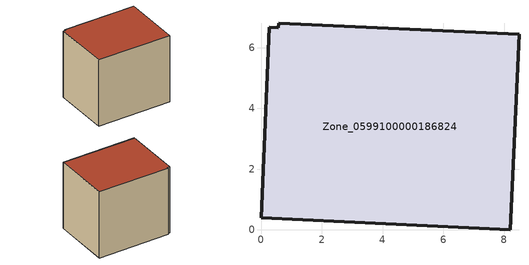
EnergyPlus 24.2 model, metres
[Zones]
Zone_0599100000186824
 floor ground (C_G): 0.58,6.81 8.49,6.44 8.21,0 0,0.4 0.27,6.67 0.56,6.66 z0.96
 wall outside (C_F): 8.21,0 8.49,6.44 0.58,6.81 0.56,6.66 0.27,6.67 0,0.4 8.21,0 z0.96:8.5
 roof outside (C_R): 8.49,6.44 0.58,6.81 0.56,6.66 0.27,6.67 0,0.4 8.21,0 z8.5
[BUILDING]
Pand.0599100000186824: North Axis=0; Terrain=City; Loads Convergence Tolerance Value=0.04; Temperature Convergence Tolerance Value=0.4; Solar Distribution=FullExterior; Maximum Number of Warmup Days=25; Minimum Number of Warmup Days=1
[Site:Location]
Rotterdam.The.Hague.AP_ZH_NLD Design_Conditions: Latitude=51.96; Longitude=4.45; Time Zone=1; Elevation=-4.5
[SITE:GROUNDTEMPERATURE:BUILDINGSURFACE]
18, 18, 18, 18, 18, 18, 18, 18, 18, 18, 18, 18
[MATERIAL] Thermal Absorptance=0.9; Solar Absorptance=0.7; Visible Absorptance=0.7
Name | Roughness | Thickness | Conductivity | Density | Specific Heat
G.TC.1965-1974 | MediumSmooth | 0.15 | 0.882353 | 540 | 1210
F.TC.1965-1974 | Rough | 0.3 | 0.697674 | 1920 | 840
R.TC.1965-1974 | MediumRough | 0.2 | 0.232558 | 1500 | 1000
[CONSTRUCTION]
C_G: G.TC.1965-1974
C_F: F.TC.1965-1974
C_R: R.TC.1965-1974
[ZONE]
Zone_0599100000186824: Type=1; Multiplier=1; Ceiling Height=Autocalculate; Volume=Autocalculate; Floor Area=autocalculate; Part of Total Floor Area=Yes
[ZONEINFILTRATION:DESIGNFLOWRATE]
Infil_Zone_0599100000186824: Zone or ZoneList or Space or SpaceList=Zone_0599100000186824; Schedule=AlwaysOn; Design Flow Rate Calculation Method=Flow/Area; Flow Rate per Floor Area=0.003; Constant Term Coefficient=1; Temperature Term Coefficient=0; Velocity Term Coefficient=0; Velocity Squared Term Coefficient=0
[HVACTEMPLATE:ZONE:IDEALLOADSAIRSYSTEM]
Zone_0599100000186824: Maximum Heating Supply Air Temperature=50; Minimum Cooling Supply Air Temperature=13; Maximum Heating Supply Air Humidity Ratio=0.0156; Minimum Cooling Supply Air Humidity Ratio=0.0077; Heating Limit=NoLimit; Cooling Limit=NoLimit; Dehumidification Control Type=ConstantSensibleHeatRatio; Cooling Sensible Heat Ratio=0.7; Dehumidification Setpoint=60; Humidification Control Type=None; Humidification Setpoint=30; Outdoor Air Method=None; Outdoor Air Flow Rate per Person=0.00944; Outdoor Air Flow Rate per Zone Floor Area=0; Outdoor Air Flow Rate per Zone=0; Demand Controlled Ventilation Type=None; Outdoor Air Economizer Type=NoEconomizer; Heat Recovery Type=None; Sensible Heat Recovery Effectiveness=0.7; Latent Heat Recovery Effectiveness=0.65
[ZONECONTROL:THERMOSTAT]
ThermostatControl_Zone_0599100000186824: Zone or ZoneList=Zone_0599100000186824; Control Type Schedule=DualSetpointControlType; Control 1=Thermostat_Zone_0599100000186824; Temperature Difference Between Cutout And Setpoint=0
[THERMOSTATSETPOINT:DUALSETPOINT]
Thermostat_Zone_0599100000186824: Heating Setpoint Temperature Schedule=HeatingSetpoint_Zone_0599100000186824; Cooling Setpoint Temperature Schedule=CoolingSetpoint_Zone_0599100000186824
[SCHEDULE:COMPACT]
HeatingSetpoint_Zone_0599100000186824: Through: 12/31, For: AllDays, Until: 24:00, 21
CoolingSetpoint_Zone_0599100000186824: Through: 12/31, For: AllDays, Until: 24:00, 24
DualSetpointControlType: Through: 12/31, For: AllDays, Until: 24:00, 4
AlwaysOn: Through: 12/31, For: AllDays, Until: 24:00, 1
